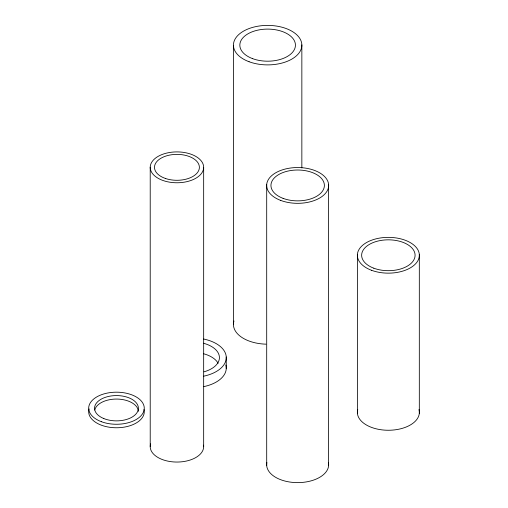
<?xml version="1.0" encoding="UTF-8"?>
<svg xmlns="http://www.w3.org/2000/svg" width="508" height="508" viewBox="0 0 508 508"><rect width="100%" height="100%" fill="white"/><g stroke="black" fill="none" stroke-linecap="round" stroke-linejoin="round"><path stroke-width="0.76" d="M419.316 254.324L419.316 413.296M357.403 254.324L357.403 413.296M328.619 184.499L328.619 465.665M301.847 44.888L301.847 167.869M266.7 184.499L266.7 465.665M233.439 45.409L233.439 324.695M226.244 356.984L226.244 368.7M203.664 167.456A26.721 15.431 0 0 1 163.398 180.638A26.721 15.431 0 0 1 163.76 153.911A26.721 15.431 0 0 1 203.664 167.456L203.664 446.748M150.216 167.215L150.216 446.507M203.537 445.135A26.721 15.431 0 0 1 175.8 462.039A26.721 15.431 0 0 1 150.66 443.827M328.428 462.547A31.001 17.894 0 0 1 297.663 482.625A31.001 17.894 0 0 1 266.891 462.547M418.979 409.562A31.001 17.894 0 0 1 388.36 430.257A31.001 17.894 0 0 1 357.746 409.562M265.944 344.164A34.207 19.748 0 0 1 233.959 320.993M203.371 353.689A27.362 15.799 0 0 1 218.142 363.303M225.844 364.985A34.207 19.748 0 0 1 203.644 386.658M203.644 339.02A34.207 19.748 0 0 1 226.263 357.607A34.207 19.748 0 0 1 203.644 376.187M203.371 343.218A27.362 15.799 0 0 1 219.418 357.391A27.362 15.799 0 0 1 204.045 371.805M143.999 409.499A27.794 16.046 0 0 1 115.964 427.761A27.794 16.046 0 0 1 89.103 408.915M94.755 410.02A21.914 12.649 0 0 1 117.589 399.078A21.914 12.649 0 0 1 138.373 411.302M165.564 178.511A22.447 12.96 0 0 0 199.384 167.437A22.447 12.96 0 0 0 165.868 156.064A22.447 12.96 0 0 0 165.564 178.511M280.778 200.444A31.001 17.894 0 0 0 328.619 186.373A31.001 17.894 0 0 0 283.585 169.488A31.001 17.894 0 0 0 280.778 200.444M283.102 198.374A26.721 15.431 0 0 0 324.345 186.246A26.721 15.431 0 0 0 285.528 171.691A26.721 15.431 0 0 0 283.102 198.374M371.481 270.269A31.001 17.894 0 0 0 419.316 256.197A31.001 17.894 0 0 0 374.288 239.312A31.001 17.894 0 0 0 371.481 270.269M373.805 268.199A26.721 15.431 0 0 0 415.049 256.07A26.721 15.431 0 0 0 376.231 241.51A26.721 15.431 0 0 0 373.805 268.199M249.085 61.735A34.207 19.748 0 0 0 301.803 46.126A34.207 19.748 0 0 0 252.031 27.572A34.207 19.748 0 0 0 249.085 61.735M252.565 58.63A27.794 16.046 0 0 0 295.402 45.942A27.794 16.046 0 0 0 254.959 30.867A27.794 16.046 0 0 0 252.565 58.63M101.397 421.704A27.794 16.046 0 0 0 144.228 409.023A27.794 16.046 0 0 0 103.791 393.948A27.794 16.046 0 0 0 101.397 421.704M103.803 418.548A21.914 12.649 0 0 0 138.29 409.397A21.914 12.649 0 0 0 107.321 396.729A21.914 12.649 0 0 0 103.803 418.548"/></g></svg>
